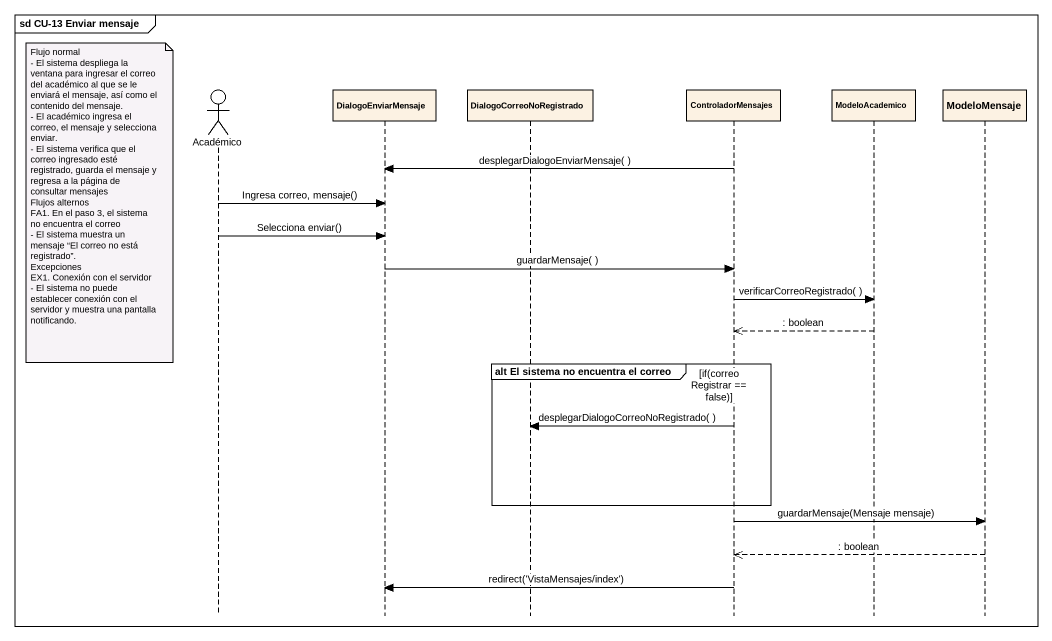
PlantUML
@startuml
mainframe sd CU-13 Enviar mensaje
hide footbox
actor Académico
participant DialogoEnviarMensaje
participant DialogoCorreoNoRegistrado
participant ControladorMensajes
participant ModeloAcademico
participant ModeloMensaje

ControladorMensajes -> DialogoEnviarMensaje : desplegarDialogoEnviarMensaje( )
note left of Académico
  Flujo normal
  - El sistema despliega la ventana para ingresar el correo del académico al que se le enviará el mensaje, así como el contenido del mensaje.
  - El académico ingresa el correo, el mensaje y selecciona enviar.
  - El sistema verifica que el correo ingresado esté registrado, guarda el mensaje y regresa a la página de consultar mensajes
  Flujos alternos
  FA1. En el paso 3, el sistema no encuentra el correo
  - El sistema muestra un mensaje “El correo no está registrado”.
  Excepciones
  EX1. Conexión con el servidor
  - El sistema no puede establecer conexión con el servidor y muestra una pantalla notificando.
end note
Académico -> DialogoEnviarMensaje : Ingresa correo, mensaje()
Académico -> DialogoEnviarMensaje : Selecciona enviar()
DialogoEnviarMensaje -> ControladorMensajes : guardarMensaje( )
ControladorMensajes -> ModeloAcademico : verificarCorreoRegistrado( )
ModeloAcademico -->> ControladorMensajes : : boolean
group alt El sistema no encuentra el correo [if(correoRegistrar == false)]
  ControladorMensajes -> DialogoCorreoNoRegistrado : desplegarDialogoCorreoNoRegistrado( )
end
ControladorMensajes -> ModeloMensaje : guardarMensaje(Mensaje mensaje)
ModeloMensaje -->> ControladorMensajes : : boolean
ControladorMensajes -> DialogoEnviarMensaje : redirect('VistaMensajes/index')
@enduml
